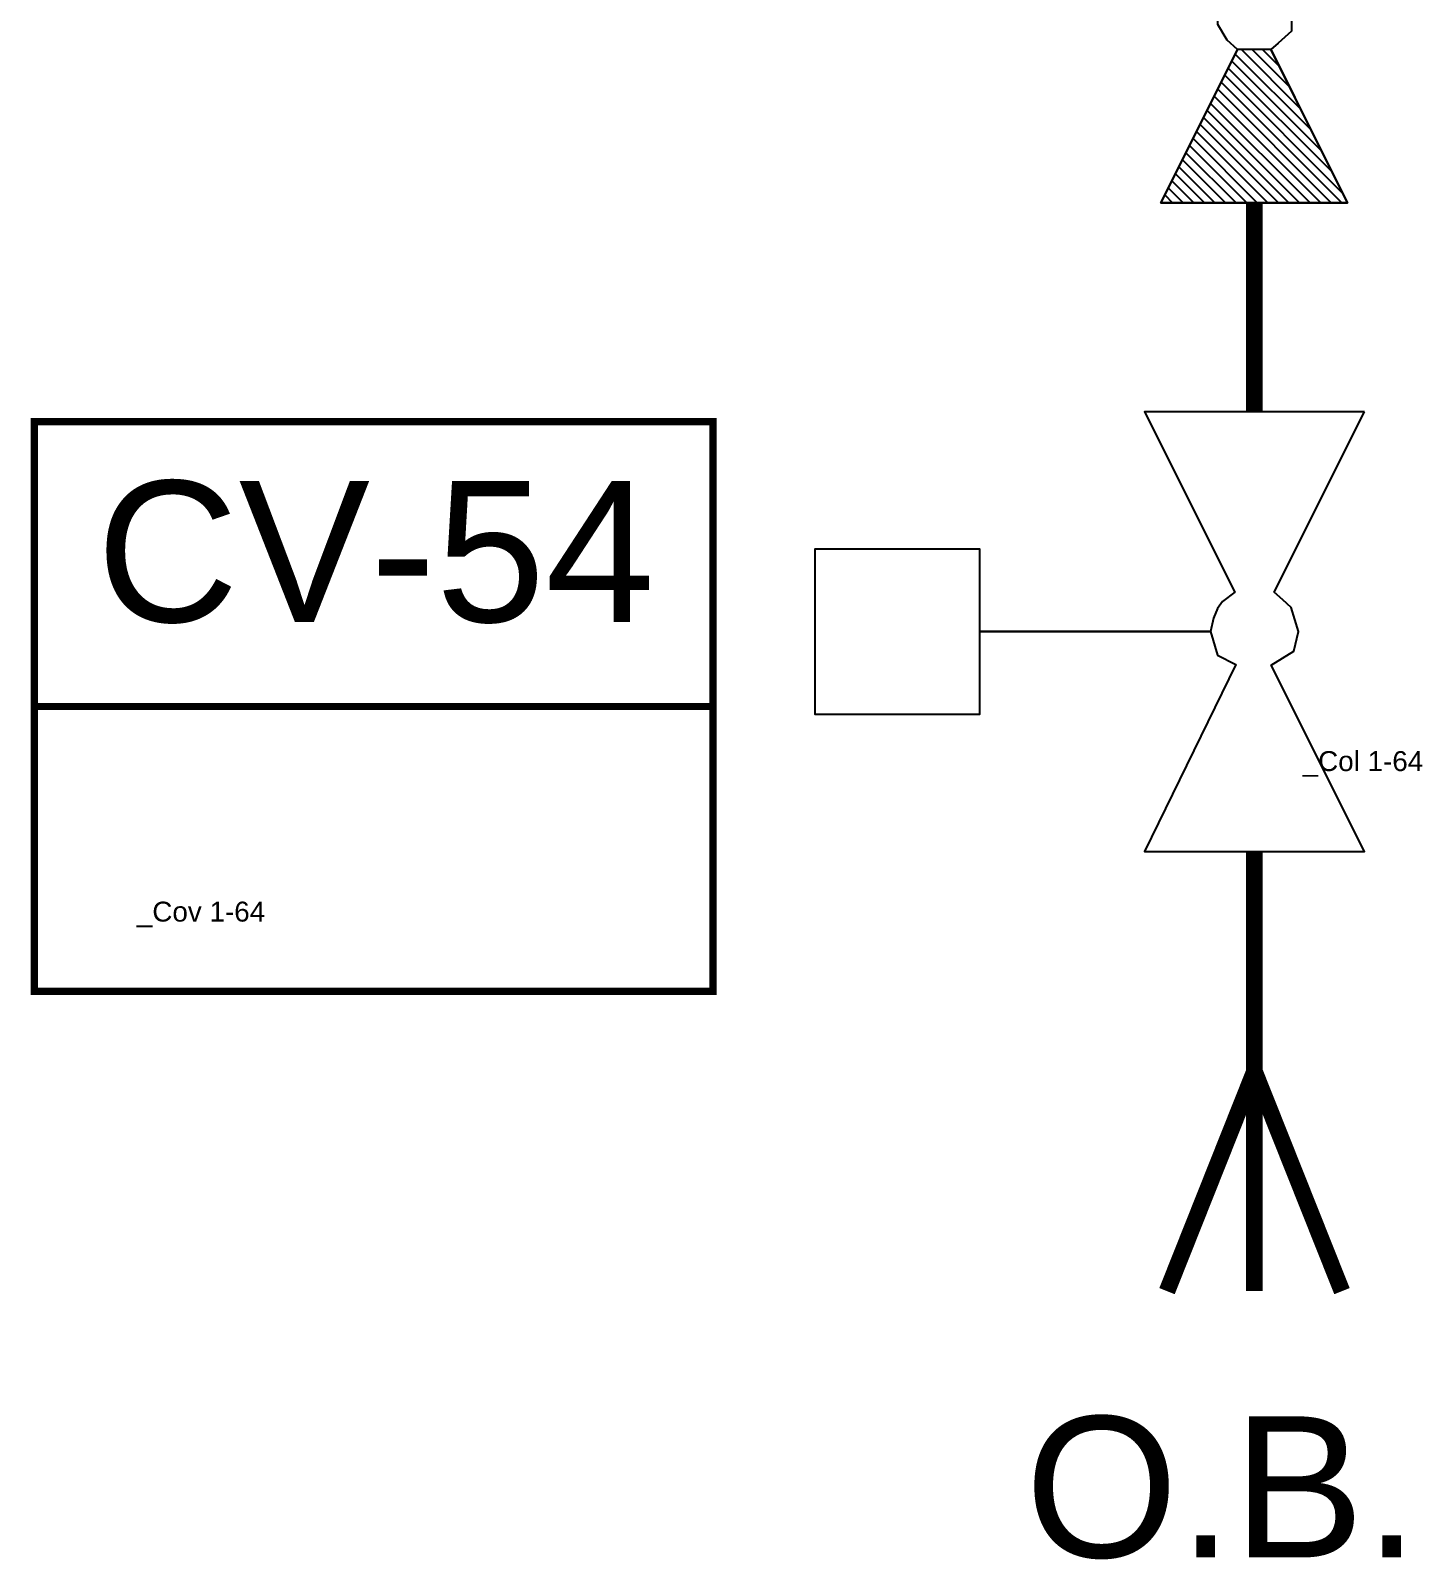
# Model space of a CAD drawing. Header units: millimetres. Extents: x 14456 to 25181, y 36625 to 39656.
# Drawn here: x 14879.5 to 15047.3, y 37364.3 to 37548.6 of the extents above; entities that cross this region are included whole.
import ezdxf

# ---------------------------------------------------------------- set-up
doc = ezdxf.new("R2010")
doc.units = ezdxf.units.MM
for name, color, linetype in [('Ballast', 80, 'Continuous'), ('Control valve', 11, 'Continuous'), ('Objects not controlled', 40, 'Continuous'), ('Side tanks', 120, 'Continuous'), ('TEKST', 7, 'Continuous')]:
    doc.layers.add(name, color=color, linetype=linetype)
doc.styles.add('Arial', font='arial.ttf', dxfattribs={"height": 50})

msp = doc.modelspace()

# ---------------------------------------------------------------- hatches: boundary and pattern name
at = {"layer": 'Objects not controlled'}
h = msp.add_hatch(dxfattribs=at)
h.set_pattern_fill('ANSI31', color=256, scale=7.2105, angle=90)
h.set_pattern_definition([(135, (14380.366, 35971.0025), (-0.6373242, -0.6373242), [])])
h.paths.add_polyline_path([(15038.3, 37527.82), (15029.06, 37546.29), (15025.04, 37546.29), (15015.8, 37527.82)])

# ---------------------------------------------------------------- linework, layer by layer
at = {"layer": 'Ballast', "const_width": 2}
for points in [[(15027.05, 37527.82), (15027.08, 37502.63)], [(15027.08, 37449.64), (15027.08, 37396.66)], [(15027.08, 37449.64), (15027.08, 37396.66)], [(15027.08, 37423.15), (15016.54, 37396.66)], [(15027.08, 37423.15), (15016.54, 37396.66)], [(15027.08, 37423.15), (15037.63, 37396.66)], [(15027.08, 37423.15), (15037.63, 37396.66)]]:
    msp.add_lwpolyline(points, dxfattribs=at)
at = {"layer": 'Control valve'}
msp.add_lwpolyline([(15040.33, 37502.63), (15013.83, 37502.63), (15024.71, 37480.88), (15023.22, 37479.76), (15022.63, 37478.95), (15022.13, 37477.76), (15021.78, 37476.14), (14993.96, 37476.14), (14993.96, 37486.07), (14974.09, 37486.07), (14974.09, 37466.2), (14993.96, 37466.2), (14993.96, 37476.14), (15021.78, 37476.14), (15022.61, 37473.3), (15024.82, 37472.19), (15013.83, 37449.64), (15040.33, 37449.64), (15029.11, 37472.09), (15031.82, 37473.77), (15032.38, 37476.14), (15031.52, 37479.04), (15030.49, 37479.96), (15029.45, 37480.88)], close=True, dxfattribs=at)
at = {"layer": 'Objects not controlled'}
msp.add_lwpolyline([(15038.3, 37527.82), (15015.8, 37527.82), (15025.04, 37546.29), (15023.81, 37547.44), (15022.66, 37549.32), (15022.69, 37551.42), (15023.53, 37553.12), (15025.22, 37553.97), (15015.8, 37572.81), (15038.3, 37572.81), (15029.06, 37554.34), (15029.68, 37553.88), (15030.8, 37552.62), (15031.55, 37550.32), (15031.55, 37548.5), (15029.93, 37547.06), (15029.06, 37546.29), (15030.21, 37544), (15031.95, 37540.51), (15033.68, 37537.06), (15038.3, 37527.82)], dxfattribs=at)
msp.add_lwpolyline([(15029.06, 37546.29), (15025.04, 37546.29), (15015.8, 37527.82), (15038.3, 37527.82), (15029.06, 37546.29)], close=True, dxfattribs=at)
at = {"layer": 'Side tanks', "const_width": 0.875}
for points in [[(14961.8, 37501.45), (14879.99, 37501.45), (14879.99, 37467.12), (14961.8, 37467.12), (14961.8, 37501.45)], [(14961.8, 37467.12), (14879.99, 37467.12), (14879.99, 37432.78), (14961.8, 37432.78), (14961.8, 37467.12)]]:
    msp.add_lwpolyline(points, dxfattribs=at)

# ---------------------------------------------------------------- texts
at = {"layer": 'Ballast', "linetype": 'Continuous', "style": 'Arial'}
for s, p in [('_Col 1-64', (15032.89, 37459.34)), ('_Cov 1-64', (14892.36, 37441.2))]:
    msp.add_text(s, height=2.4, dxfattribs=at).set_placement(p)
at = {"layer": 'Ballast', "linetype": 'Continuous', "insert": (14887.49, 37494.31), "char_height": 17, "width": 60.9533, "attachment_point": 1, "style": 'Arial'}
msp.add_mtext('CV-54', dxfattribs=at)
at = {"layer": 'TEKST', "linetype": 'Continuous', "insert": (14999.42, 37381.57), "char_height": 17, "width": 60.9533, "attachment_point": 1, "style": 'Arial'}
msp.add_mtext('O.B.', dxfattribs=at)

doc.saveas('drawing.dxf')
